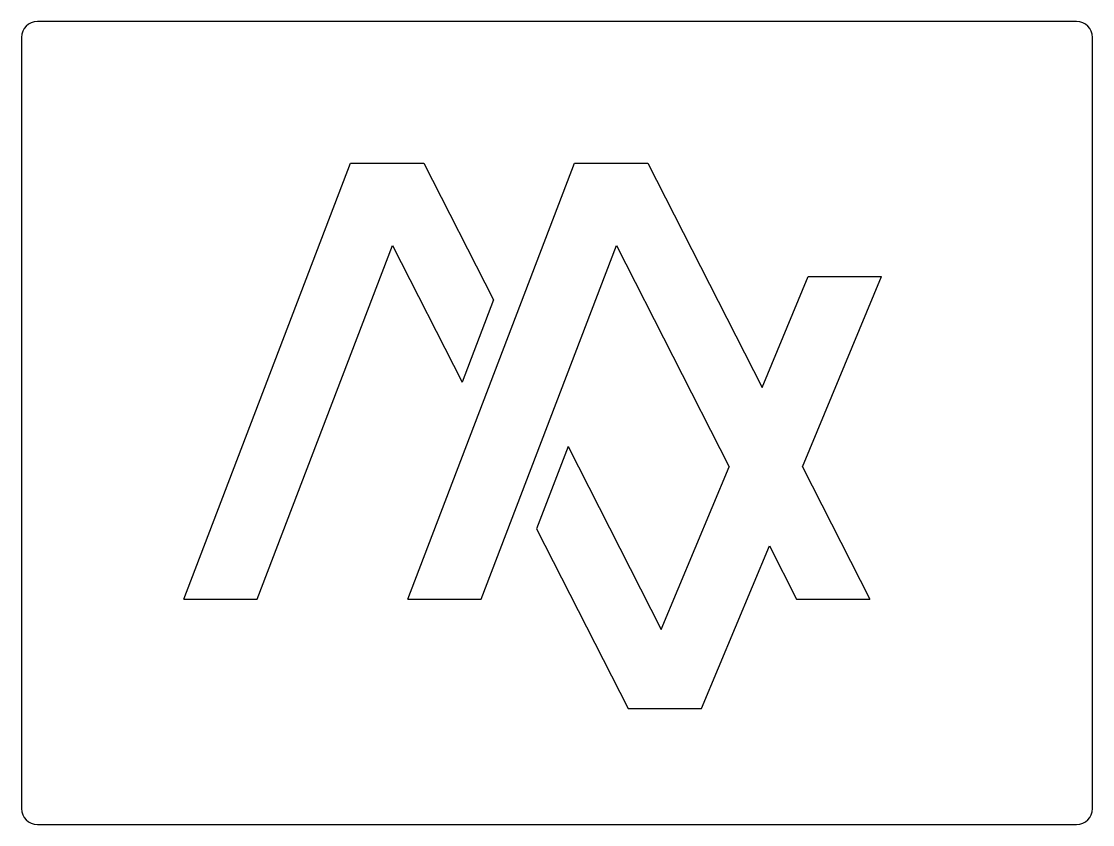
# Model space of a CAD drawing. Header units: millimetres. Extents: x -100 to 100, y -75 to 75.
import ezdxf

# ---------------------------------------------------------------- set-up
doc = ezdxf.new("R2010")
doc.units = ezdxf.units.MM

msp = doc.modelspace()

# ---------------------------------------------------------------- linework, layer by layer
at = {"color": 7, "linetype": 'Continuous', "lineweight": 25}
for p, q in [((97, 75), (-97, 75)), ((-100, 72), (-100, -72)), ((100, -72), (100, 72)), ((-69.7, -32.92), (-38.56, 48.55)), ((-38.56, 48.55), (-24.86, 48.55)), ((-27.88, -32.92), (3.26, 48.55)), ((-24.86, 48.55), (-11.86, 23.01)), ((3.26, 48.55), (16.96, 48.55)), ((16.96, 48.55), (38.28, 6.65)), ((-56, -32.92), (-30.73, 33.18)), ((-30.73, 33.18), (-17.73, 7.63)), ((-14.18, -32.92), (11.08, 33.18)), ((11.08, 33.18), (32.12, -8.16)), ((38.28, 6.65), (46.9, 27.34)), ((45.82, -8.16), (60.6, 27.34)), ((46.9, 27.34), (60.6, 27.34)), ((-11.86, 23.01), (-17.73, 7.63)), ((2.08, -4.38), (-3.8, -19.76)), ((2.08, -4.38), (19.46, -38.54)), ((19.46, -38.54), (32.12, -8.16)), ((45.82, -8.16), (58.42, -32.92)), ((-3.8, -19.76), (13.3, -53.34)), ((27, -53.34), (39.65, -22.96)), ((39.65, -22.96), (44.72, -32.92)), ((-69.7, -32.92), (-56, -32.92)), ((-27.88, -32.92), (-14.18, -32.92)), ((44.72, -32.92), (58.42, -32.92)), ((13.3, -53.34), (27, -53.34)), ((-97, -75), (97, -75))]:
    msp.add_line(p, q, dxfattribs=at)
for centre, start, end in [((-97, 72), 90, 180), ((97, 72), 0, 90), ((-97, -72), 180, 270), ((97, -72), 270, 0)]:
    msp.add_arc(centre, 3, start, end, dxfattribs=at)

doc.saveas('drawing.dxf')
